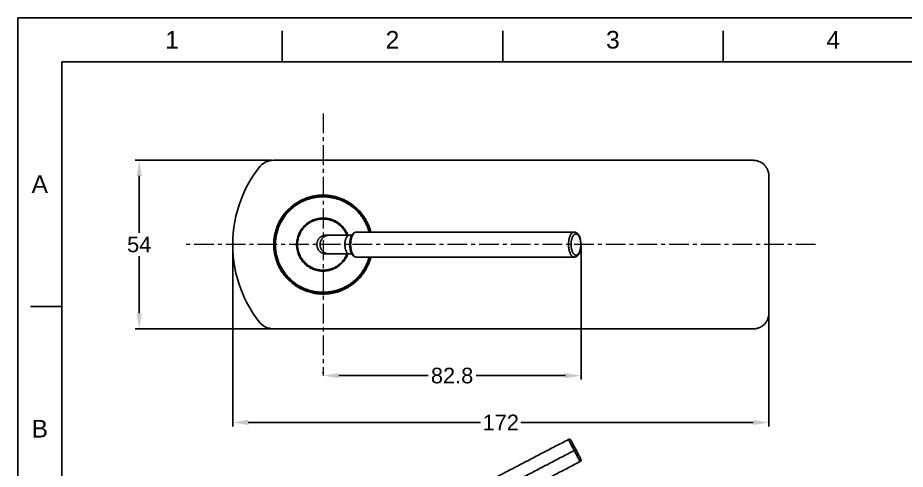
# Model space of a CAD drawing. Header units: millimetres. Extents: x 4812 to 5406, y -1197 to -777.
# Drawn here: x 4812.4 to 5097.1, y -921.5 to -776.8 of the extents above; entities that cross this region are included whole.
import ezdxf

# ---------------------------------------------------------------- set-up
doc = ezdxf.new("R2010")
doc.units = ezdxf.units.MM
doc.header["$LTSCALE"] = 0.1
doc.linetypes.add('CENTERX2', pattern=[101.6, 63.5, -12.7, 12.7, -12.7])
doc.layers.get('0').update_dxf_attribs({"lineweight": 13})
doc.layers.add('CENTER', color=1, linetype='CENTERX2', lineweight=15)
doc.layers.add('DIM', color=3, linetype='Continuous', lineweight=9)
doc.layers.add('FORM', color=7, linetype='Continuous')
doc.styles.get("Standard").update_dxf_attribs({"font": 'arial.ttf'})
doc.dimstyles.new('사본 ISO-25', dxfattribs={"dimtxt": 5, "dimasz": 5, "dimexe": 1.25, "dimexo": 0.625, "dimgap": 1.2, "dimtad": 1, "dimtih": 1, "dimtoh": 1, "dimdec": 1, "dimdsep": 46, "dimtxsty": 'Standard', "dimcen": 5, "dimclrd": 3, "dimclre": 3, "dimclrt": 4, "dimadec": 0, "dimazin": 0, "dimtfac": 1, "dimtdec": 1, "dimtmove": 0, "dimatfit": 3, "dimfxl": 1.25, "dimarcsym": 0})

# ---------------------------------------------------------------- blocks, each defined once
blk = doc.blocks.new('*D17')
at = {"layer": 'Defpoints', "color": 0, "transparency": 16777216}
for p in [(4881.36, -849.46), (5053.36, -849.46), (5053.36, -906.46)]:
    blk.add_point(p, dxfattribs=at)
at = {"layer": 'DIM', "color": 3, "lineweight": -2, "transparency": 16777216}
for p, q in [((4881.36, -850.09), (4881.36, -907.71)), ((5053.36, -850.09), (5053.36, -907.71)), ((4886.36, -906.46), (4960.9, -906.46)), ((5048.36, -906.46), (4973.82, -906.46))]:
    blk.add_line(p, q, dxfattribs=at)
at = {"layer": 'DIM', "color": 3, "transparency": 16777216}
for points in [[(4886.36, -905.63), (4886.36, -907.3), (4881.36, -906.46)], [(5048.36, -905.63), (5048.36, -907.3), (5053.36, -906.46)]]:
    blk.add_solid(points, dxfattribs=at)
at = {"layer": 'DIM', "color": 4, "transparency": 16777216, "insert": (4967.36, -906.46), "char_height": 5, "attachment_point": 5}
blk.add_mtext('172', dxfattribs=at)
blk = doc.blocks.new('*D18')
at = {"layer": 'Defpoints', "color": 0, "transparency": 16777216}
for p in [(4993.11, -849.46), (4910.36, -891.46), (4993.11, -891.46)]:
    blk.add_point(p, dxfattribs=at)
at = {"layer": 'DIM', "color": 3, "lineweight": -2, "transparency": 16777216}
for p, q in [((4993.11, -850.09), (4993.11, -892.71)), ((4910.36, -890.84), (4910.36, -890.21)), ((4915.36, -891.46), (4944.03, -891.46)), ((4988.11, -891.46), (4959.44, -891.46))]:
    blk.add_line(p, q, dxfattribs=at)
at = {"layer": 'DIM', "color": 3, "transparency": 16777216}
for points in [[(4915.36, -890.63), (4915.36, -892.3), (4910.36, -891.46)], [(4988.11, -890.63), (4988.11, -892.3), (4993.11, -891.46)]]:
    blk.add_solid(points, dxfattribs=at)
at = {"layer": 'DIM', "color": 4, "transparency": 16777216, "insert": (4951.74, -891.46), "char_height": 5, "attachment_point": 5}
blk.add_mtext('82.8', dxfattribs=at)
blk = doc.blocks.new('*D19')
at = {"layer": 'Defpoints', "color": 0, "transparency": 16777216}
for p in [(4894.48, -822.46), (4851.36, -876.46), (4894.48, -876.46)]:
    blk.add_point(p, dxfattribs=at)
at = {"layer": 'DIM', "color": 3, "lineweight": -2, "transparency": 16777216}
for p, q in [((4893.86, -822.46), (4850.11, -822.46)), ((4851.36, -827.46), (4851.36, -845.72)), ((4851.36, -871.46), (4851.36, -853.21)), ((4893.86, -876.46), (4850.11, -876.46))]:
    blk.add_line(p, q, dxfattribs=at)
at = {"layer": 'DIM', "color": 3, "transparency": 16777216}
for points in [[(4850.53, -827.46), (4852.19, -827.46), (4851.36, -822.46)], [(4850.53, -871.46), (4852.19, -871.46), (4851.36, -876.46)]]:
    blk.add_solid(points, dxfattribs=at)
at = {"layer": 'DIM', "color": 4, "transparency": 16777216, "insert": (4851.36, -849.46), "char_height": 5, "attachment_point": 5}
blk.add_mtext('54', dxfattribs=at)

msp = doc.modelspace()

# ---------------------------------------------------------------- linework, layer by layer
at = {"lineweight": -3}
for points, degree in [([(4889.72, -824.82), (4890.84, -823.35), (4892.63, -822.46), (4894.48, -822.46)], 3), ([(5048.36, -822.46), (4971.42, -822.46), (4894.48, -822.46)], 2), ([(5053.36, -871.46), (5053.36, -849.46), (5053.36, -827.46)], 2), ([(4990.94, -845.46), (4955.99, -845.46), (4921.05, -845.46)], 2), ([(4911.29, -846.46), (4911.63, -846.46), (4911.97, -846.46), (4912.31, -846.46)], 3), ([(4918.74, -846.46), (4919.09, -846.46), (4919.43, -846.46), (4919.78, -846.46)], 3), ([(4912.31, -852.46), (4911.8, -852.46), (4911.29, -852.46)], 2), ([(4919.79, -852.46), (4919.44, -852.46), (4919.09, -852.46), (4918.74, -852.46)], 3), ([(4921.05, -853.46), (4955.99, -853.46), (4990.94, -853.46)], 2), ([(4925.68, -853.44), (4925.68, -853.45), (4925.68, -853.45), (4925.68, -853.46)], 3), ([(4889.72, -874.11), (4890.84, -875.58), (4892.63, -876.46), (4894.48, -876.46)], 3), ([(4894.48, -876.46), (4971.42, -876.46), (5048.36, -876.46)], 2), ([(4919.2, -948.3), (4954.15, -930.1), (4989.1, -911.91)], 2), ([(4921.05, -951.85), (4955.99, -933.65), (4990.94, -915.46)], 2), ([(4992.79, -919.01), (4957.84, -937.2), (4922.89, -955.39)], 2)]:
    msp.add_open_spline(points, degree=degree, dxfattribs=at)
for points, weights in [([(5048.36, -822.46), (5053.36, -822.46), (5053.36, -827.46)], [1, 0.707106781187, 1]), ([(4924.22, -842.4), (4924.96, -843.87), (4925.39, -845.46)], [0.874965315935, 0.889896157929, 0.915238489741]), ([(4990.94, -845.46), (4989.1, -845.46), (4989.1, -849.46)], [1, 0.707106781184, 1]), ([(4911.29, -846.46), (4908.36, -846.46), (4908.36, -849.46)], [1, 0.707106781186, 1]), ([(4912.27, -846.46), (4909.38, -846.5), (4909.38, -849.46)], [0.994918955128, 0.7096697306, 1]), ([(4989.9, -849.46), (4989.9, -846.06), (4991.47, -846.06)], [1, 0.707106781184, 1]), ([(4908.36, -849.46), (4908.36, -852.46), (4911.29, -852.46)], [1, 0.707106781185, 1]), ([(4917.35, -849.46), (4917.35, -852.43), (4918.72, -852.46)], [1, 0.709735497866, 0.994789752107]), ([(4989.1, -849.46), (4989.1, -853.46), (4990.94, -853.46)], [1, 0.70710678119, 1]), ([(4991.47, -852.86), (4989.9, -852.86), (4989.9, -849.46)], [1, 0.70710678119, 1]), ([(5053.36, -871.46), (5053.36, -876.46), (5048.36, -876.46)], [1, 0.707106781187, 1]), ([(4989.1, -911.91), (4989.1, -911.91), (4990.94, -915.46)], [1, 0.70710678119, 1]), ([(4989.1, -911.91), (4989.63, -911.63), (4989.9, -912.17)], [1, 0.707106781186, 1]), ([(4991.47, -915.18), (4989.9, -912.17), (4989.9, -912.17)], [1, 0.70710678119, 1]), ([(4991.47, -915.18), (4991.47, -915.18), (4990.94, -915.46)], [1, 0.707106781186, 1]), ([(4992.79, -919.01), (4992.79, -919.01), (4990.94, -915.46)], [1, 0.707106781186, 1]), ([(4991.47, -915.18), (4993.04, -918.2), (4993.04, -918.2)], [1, 0.707106781183, 1]), ([(4993.04, -918.2), (4993.04, -918.2), (4991.47, -915.18)], [1, 0.707106781189, 1])]:
    msp.add_rational_spline(points, weights, degree=2, dxfattribs=at)
for points, knots in [([(4889.72, -824.82), (4887.34, -827.92), (4882.99, -835.71), (4881.36, -844.54), (4881.36, -849.46)], [0, 0, 0, 0, 11.826898, 26.735809, 26.735809, 26.735809, 26.735809]), ([(4921.05, -853.46), (4920.69, -853.46), (4920.36, -853.32), (4920.08, -853.08), (4919.96, -852.98), (4919.85, -852.86), (4919.75, -852.73), (4919.61, -852.55), (4919.5, -852.34), (4919.39, -852.12), (4919.05, -851.38), (4918.88, -850.45), (4918.88, -849.46), (4918.88, -848.48), (4919.05, -847.54), (4919.39, -846.81), (4919.5, -846.58), (4919.61, -846.38), (4919.75, -846.2), (4919.85, -846.07), (4919.96, -845.95), (4920.08, -845.85), (4920.36, -845.61), (4920.69, -845.46), (4921.05, -845.46)], [0, 0, 0, 0, 1.553677, 1.553677, 1.553677, 2.220057, 2.220057, 2.220057, 3.127424, 3.127424, 3.127424, 6.101323, 6.101323, 6.101323, 9.075222, 9.075222, 9.075222, 9.982589, 9.982589, 9.982589, 10.648969, 10.648969, 10.648969, 12.202646, 12.202646, 12.202646, 12.202646]), ([(4990.94, -845.46), (4991.3, -845.46), (4991.63, -845.61), (4991.91, -845.85), (4992.03, -845.95), (4992.14, -846.07), (4992.24, -846.2), (4992.37, -846.38), (4992.49, -846.58), (4992.6, -846.81), (4992.94, -847.54), (4993.11, -848.48), (4993.11, -849.46), (4993.11, -850.45), (4992.94, -851.38), (4992.6, -852.12), (4992.49, -852.34), (4992.37, -852.55), (4992.24, -852.73), (4992.14, -852.86), (4992.03, -852.98), (4991.91, -853.08), (4991.63, -853.32), (4991.3, -853.46), (4990.94, -853.46)], [0, 0, 0, 0, 1.553677, 1.553677, 1.553677, 2.220057, 2.220057, 2.220057, 3.127424, 3.127424, 3.127424, 6.101323, 6.101323, 6.101323, 9.075222, 9.075222, 9.075222, 9.982589, 9.982589, 9.982589, 10.648969, 10.648969, 10.648969, 12.202646, 12.202646, 12.202646, 12.202646]), ([(4881.36, -849.46), (4881.36, -854.39), (4882.99, -863.22), (4887.34, -871.01), (4889.72, -874.11)], [0, 0, 0, 0, 14.908922, 26.735818, 26.735818, 26.735818, 26.735818])]:
    msp.add_open_spline(points, degree=3, knots=knots, dxfattribs=at)
for points, weights, knots in [([(4925.7, -853.46), (4922.61, -865.31), (4910.36, -865.31), (4894.51, -865.31), (4894.51, -849.46), (4894.51, -833.61), (4910.36, -833.61), (4922.61, -833.61), (4925.7, -845.46)], [0.916484377725, 0.757553235947, 1, 0.707106781187, 1, 0.707106781187, 1, 0.757553235947, 0.916484377725], [-95.300332, -95.300332, -95.300332, -74.691365, -74.691365, -49.794244, -49.794244, -24.897122, -24.897122, -4.288155, -4.288155, -4.288155]), ([(4925.33, -845.46), (4922.26, -833.96), (4910.36, -833.96), (4894.86, -833.96), (4894.86, -849.46)], [0.914972734119, 0.758713237645, 1, 0.707106781187, 1], [4.234538, 4.234538, 4.234538, 24.033184, 24.033184, 48.066368, 48.066368, 48.066368]), ([(4925.13, -845.46), (4922.07, -834.16), (4910.36, -834.16), (4895.06, -834.16), (4895.06, -849.46), (4895.06, -864.76), (4910.36, -864.76), (4922.08, -864.76), (4925.13, -853.45)], [0.914172960827, 0.759332742515, 1, 0.707106781187, 1, 0.707106781187, 1, 0.75916754201, 0.914385720198], [-91.847364, -91.847364, -91.847364, -72.099551, -72.099551, -48.066368, -48.066368, -24.033184, -24.033184, -4.271816, -4.271816, -4.271816]), ([(4918.32, -852.44), (4916.26, -857.96), (4910.36, -857.96), (4901.86, -857.96), (4901.86, -849.46), (4901.86, -840.96), (4910.36, -840.96), (4916.24, -840.96), (4918.31, -846.46)], [0.893869274897, 0.776715089197, 1, 0.707106781187, 1, 0.707106781187, 1, 0.777329817008, 0.893226778688], [-50.233925, -50.233925, -50.233925, -40.055306, -40.055306, -26.703538, -26.703538, -13.351769, -13.351769, -3.201173, -3.201173, -3.201173]), ([(4917.99, -852.46), (4915.95, -857.66), (4910.36, -857.66), (4902.16, -857.66), (4902.16, -849.46), (4902.16, -841.26), (4910.36, -841.26), (4915.95, -841.26), (4917.99, -846.46)], [0.890610647814, 0.77988582871, 1, 0.707106781187, 1, 0.707106781187, 1, 0.779894499171, 0.890601925261], [-48.321524, -48.321524, -48.321524, -38.64159, -38.64159, -25.76106, -25.76106, -12.88053, -12.88053, -3.200977, -3.200977, -3.200977]), ([(4921.05, -845.46), (4919.2, -845.46), (4919.2, -849.46), (4919.2, -853.46), (4921.05, -853.46)], [1, 0.707106781187, 1, 0.707106781187, 1], [0, 0, 0, 6.283185, 6.283185, 12.566371, 12.566371, 12.566371]), ([(4918.74, -846.46), (4917.03, -846.46), (4915.67, -846.46), (4913.1, -846.46), (4912.31, -846.46)], [0.873773849653, 0.853553390593, 0.853553390593, 0.853553390593, 0.926068516301], [6.507471, 6.507471, 6.507471, 10.355339, 10.355339, 17.642175, 17.642175, 17.642175]), ([(4918.75, -846.46), (4918.74, -846.46), (4918.74, -846.46), (4917.35, -846.46), (4917.35, -849.46)], [0.998130428644, 0.999062211702, 1, 0.707106781187, 1], [4.697301, 4.697301, 4.697301, 4.712389, 4.712389, 9.424778, 9.424778, 9.424778]), ([(4991.47, -852.86), (4993.04, -852.86), (4993.04, -849.46), (4993.04, -846.06), (4991.47, -846.06)], [1, 0.707106781186, 1, 0.707106781186, 1], [-10.681415, -10.681415, -10.681415, -5.340708, -5.340708, 0, 0, 0]), ([(4894.86, -849.46), (4894.86, -864.96), (4910.36, -864.96), (4922.31, -864.96), (4925.35, -853.41)], [1, 0.707106781187, 1, 0.758022018997, 0.915871275563], [48.066368, 48.066368, 48.066368, 72.099551, 72.099551, 91.954915, 91.954915, 91.954915]), ([(4909.38, -849.46), (4909.38, -852.46), (4912.31, -852.46), (4912.32, -852.46), (4912.33, -852.46)], [1, 0.707106781187, 1, 0.998602461192, 0.997218259086], [0, 0, 0, 4.712389, 4.712389, 4.734874, 4.734874, 4.734874]), ([(4918.74, -852.46), (4917.03, -852.46), (4915.67, -852.46), (4913.1, -852.46), (4912.31, -852.46)], [0.873773849653, 0.853553390593, 0.853553390593, 0.853553390593, 0.926068516301], [6.507471, 6.507471, 6.507471, 10.355339, 10.355339, 17.642175, 17.642175, 17.642175]), ([(4992.79, -919.01), (4993.01, -918.89), (4993.08, -918.66), (4993.16, -918.42), (4993.04, -918.2)], [1, 0.853553390593, 0.853553390593, 0.853553390593, 1], [0, 0, 0, 0.4970563, 0.4970563, 0.9941125, 0.9941125, 0.9941125])]:
    msp.add_rational_spline(points, weights, degree=2, knots=knots, dxfattribs=at)
at = {"layer": 'CENTER'}
msp.add_line((4910.36, -807.46), (4910.36, -891.46), dxfattribs=at)
msp.add_lwpolyline([(5068.36, -849.46), (4866.36, -849.46)], dxfattribs=at)
at = {"layer": 'FORM'}
for p, q in [((4897.26, -790.93), (4897.26, -780.92)), ((4967.98, -790.93), (4967.98, -780.92)), ((5038.7, -790.93), (5038.7, -780.92)), ((5392.3, -790.93), (4826.54, -790.93)), ((4826.54, -790.93), (4826.54, -1182.71)), ((4826.54, -869.28), (4816.54, -869.28))]:
    msp.add_line(p, q, dxfattribs=at)
at = {"layer": 'FORM', "color": 7}
msp.add_lwpolyline([(4812.4, -776.78), (5406.44, -776.78), (5406.44, -1196.85), (4812.4, -1196.85)], close=True, dxfattribs=at)

# ---------------------------------------------------------------- texts
at = {"layer": 'FORM', "char_height": 5.66, "attachment_point": 5}
for s, width, insert in [('1', 50.0086, (4861.9, -783.85)), ('2', 50.0086, (4932.62, -783.85)), ('3', 50.0086, (5003.34, -783.85)), ('4', 50.0086, (5074.06, -783.85)), ('A', 10.0017, (4819.47, -830.1)), ('B', 10.0017, (4819.47, -908.46))]:
    msp.add_mtext_dynamic_manual_height_columns(s, width=width, gutter_width=12.5, heights=[0], dxfattribs=dict(at, insert=insert))

# ---------------------------------------------------------------- dimensions: what is measured, and where the dimension line sits
at = {"layer": 'DIM'}
dim = msp.add_linear_dim(base=(4851.36, -876.46), p1=(4894.48, -822.46), p2=(4894.48, -876.46), angle=90, dimstyle='사본 ISO-25', dxfattribs=at)
dim.commit()
dim.dimension.update_dxf_attribs({"geometry": '*D19', "text_midpoint": (4851.36, -849.46)})
for base, p1, p2, picture, middle in [((5053.36, -906.46), (4881.36, -849.46), (5053.36, -849.46), '*D17', (4967.36, -906.46)), ((4993.1125, -891.4633), (4910.36, -891.4633), (4993.1125, -849.4633), '*D18', (4951.7362, -891.4633))]:
    dim = msp.add_linear_dim(base=base, p1=p1, p2=p2, dimstyle='사본 ISO-25', override={"dimtad": 0}, dxfattribs=at)
    dim.commit()
    dim.dimension.update_dxf_attribs({"geometry": picture, "text_midpoint": middle})

doc.saveas('drawing.dxf')
